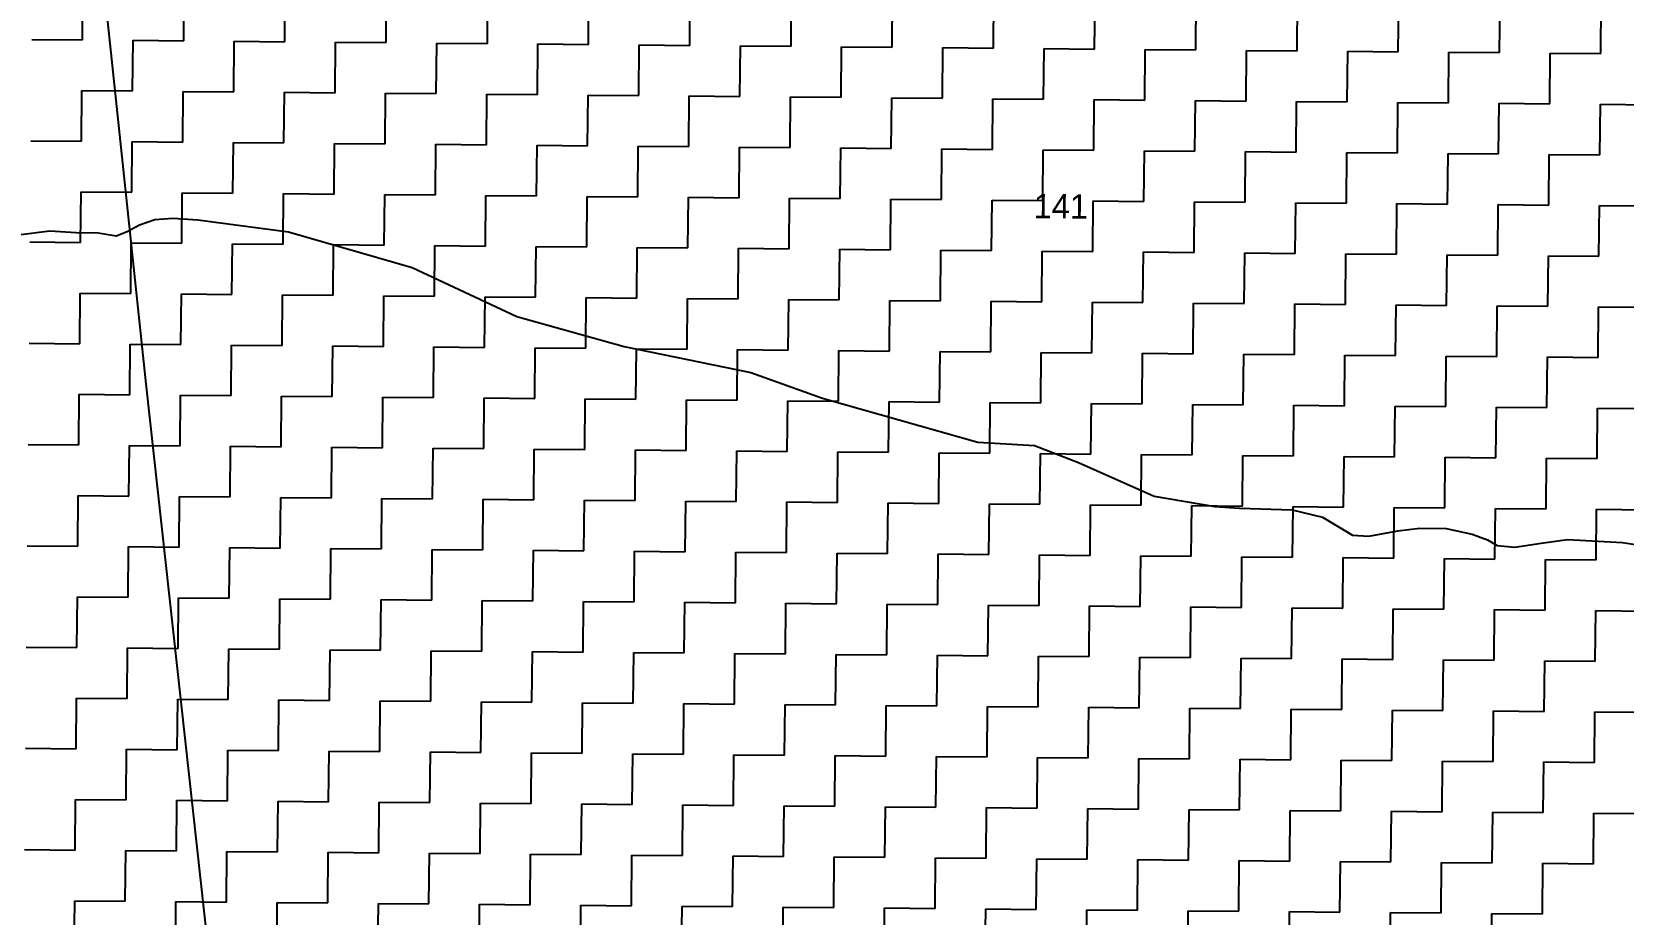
# Model space of a CAD drawing. Header units: metres. Extents: x 286188 to 288650, y 2015524 to 2018848.
# Drawn here: x 287309.9 to 287614.8, y 2015995.2 to 2016164.1 of the extents above; entities that cross this region are included whole.
import ezdxf
from ezdxf.enums import TextEntityAlignment as Align

# ---------------------------------------------------------------- set-up
doc = ezdxf.new("R2010")
doc.units = ezdxf.units.M
doc.header["$MEASUREMENT"] = 0
for name, color, linetype in [('LINE_WATER', 4, 'Continuous'), ('POLY_HATCH', 12, 'Continuous'), ('POLY_PARCEL', 6, 'Continuous'), ('TEXT_PARCEL', 7, 'Continuous')]:
    doc.layers.add(name, color=color, linetype=linetype)
doc.styles.add('TEXT_MAP', font='', dxfattribs={"height": 1.8})
doc.styles.get('TEXT_MAP').set_extended_font_data('Kruti Dev 050')

msp = doc.modelspace()

# ---------------------------------------------------------------- linework, layer by layer
at = {"layer": 'LINE_WATER'}
for p, q in [((287328.21, 2016125.88), (287330.6, 2016127.18)), ((287330.6, 2016127.18), (287333.52, 2016128.21)), ((287333.52, 2016128.21), (287336.96, 2016128.44)), ((287336.96, 2016128.44), (287341.72, 2016128.14)), ((287341.72, 2016128.14), (287359.09, 2016125.86)), ((287307.32, 2016125.28), (287313.41, 2016126.01)), ((287313.41, 2016126.01), (287318.43, 2016125.7)), ((287318.43, 2016125.7), (287322.66, 2016125.67)), ((287322.66, 2016125.67), (287326.09, 2016125.11)), ((287326.09, 2016125.11), (287328.21, 2016125.88)), ((287359.09, 2016125.86), (287382.83, 2016119.04)), ((287382.83, 2016119.04), (287402.83, 2016109.62)), ((287402.83, 2016109.62), (287423.4, 2016103.88)), ((287423.4, 2016103.88), (287447.68, 2016098.91)), ((287447.68, 2016098.91), (287461.38, 2016094.03)), ((287461.38, 2016094.03), (287491.18, 2016085.57)), ((287491.18, 2016085.57), (287502.02, 2016084.94)), ((287502.02, 2016084.94), (287510.45, 2016081.69)), ((287510.45, 2016081.69), (287524.93, 2016075.22)), ((287524.93, 2016075.22), (287536.54, 2016073.27)), ((287536.54, 2016073.27), (287541.3, 2016072.96)), ((287541.3, 2016072.96), (287551.34, 2016072.6)), ((287551.34, 2016072.6), (287557.15, 2016071.23)), ((287557.15, 2016071.23), (287562.93, 2016067.74)), ((287566.04, 2016067.58), (287571.6, 2016068.59)), ((287571.6, 2016068.59), (287575.83, 2016069.08)), ((287575.83, 2016069.08), (287580.85, 2016069.03)), ((287580.85, 2016069.03), (287585.87, 2016067.93)), ((287562.93, 2016067.74), (287566.04, 2016067.58)), ((287585.87, 2016067.93), (287588.77, 2016066.85)), ((287588.77, 2016066.85), (287590.61, 2016065.77)), ((287590.61, 2016065.77), (287594.04, 2016065.48)), ((287594.04, 2016065.48), (287599.07, 2016066.23)), ((287599.07, 2016066.23), (287604.1, 2016066.97)), ((287604.1, 2016066.97), (287614.67, 2016066.35)), ((287614.67, 2016066.35), (287620.48, 2016065.5))]:
    msp.add_line(p, q, dxfattribs=at)
at = {"layer": 'POLY_HATCH', "linetype": 'Continuous'}
for p, q in [((287319.64, 2016162.6), (287319.73, 2016172.3)), ((287339.03, 2016162.43), (287339.12, 2016172.12)), ((287358.42, 2016162.25), (287358.5, 2016171.95)), ((287377.81, 2016162.08), (287377.89, 2016171.77)), ((287397.2, 2016161.9), (287397.28, 2016171.6)), ((287416.59, 2016161.73), (287416.67, 2016171.42)), ((287435.98, 2016161.55), (287436.06, 2016171.25)), ((287455.37, 2016161.38), (287455.45, 2016171.07)), ((287474.76, 2016161.2), (287474.84, 2016170.9)), ((287494.14, 2016161.03), (287494.23, 2016170.72)), ((287513.53, 2016160.85), (287513.62, 2016170.55)), ((287532.92, 2016160.68), (287533.01, 2016170.37)), ((287552.31, 2016160.5), (287552.4, 2016170.2)), ((287571.7, 2016160.33), (287571.79, 2016170.02)), ((287591.09, 2016160.15), (287591.18, 2016169.85)), ((287610.48, 2016159.98), (287610.57, 2016169.67)), ((287309.94, 2016162.69), (287319.64, 2016162.6)), ((287329.25, 2016152.82), (287329.33, 2016162.52)), ((287329.33, 2016162.52), (287339.03, 2016162.43)), ((287348.63, 2016152.65), (287348.72, 2016162.34)), ((287348.72, 2016162.34), (287358.42, 2016162.25)), ((287368.02, 2016152.47), (287368.11, 2016162.17)), ((287368.11, 2016162.17), (287377.81, 2016162.08)), ((287387.41, 2016152.3), (287387.5, 2016161.99)), ((287387.5, 2016161.99), (287397.2, 2016161.9)), ((287406.8, 2016152.12), (287406.89, 2016161.82)), ((287406.89, 2016161.82), (287416.59, 2016161.73)), ((287426.19, 2016151.95), (287426.28, 2016161.64)), ((287426.28, 2016161.64), (287435.98, 2016161.55)), ((287445.58, 2016151.77), (287445.67, 2016161.47)), ((287445.67, 2016161.47), (287455.37, 2016161.38)), ((287464.97, 2016151.6), (287465.06, 2016161.29)), ((287465.06, 2016161.29), (287474.76, 2016161.2)), ((287484.36, 2016151.42), (287484.45, 2016161.11)), ((287484.45, 2016161.11), (287494.14, 2016161.03)), ((287503.75, 2016151.24), (287503.84, 2016160.94)), ((287503.84, 2016160.94), (287513.53, 2016160.85)), ((287523.14, 2016151.07), (287523.23, 2016160.76)), ((287523.23, 2016160.76), (287532.92, 2016160.68)), ((287542.53, 2016150.89), (287542.62, 2016160.59)), ((287542.62, 2016160.59), (287552.31, 2016160.5)), ((287561.92, 2016150.72), (287562.01, 2016160.41)), ((287562.01, 2016160.41), (287571.7, 2016160.33)), ((287581.31, 2016150.54), (287581.4, 2016160.24)), ((287581.4, 2016160.24), (287591.09, 2016160.15)), ((287600.7, 2016150.37), (287600.79, 2016160.06)), ((287600.79, 2016160.06), (287610.48, 2016159.98)), ((287319.46, 2016143.21), (287319.55, 2016152.91)), ((287319.55, 2016152.91), (287329.25, 2016152.82)), ((287338.85, 2016143.04), (287338.94, 2016152.73)), ((287338.94, 2016152.73), (287348.63, 2016152.65)), ((287358.24, 2016142.86), (287358.33, 2016152.56)), ((287358.33, 2016152.56), (287368.02, 2016152.47)), ((287377.63, 2016142.69), (287377.72, 2016152.38)), ((287377.72, 2016152.38), (287387.41, 2016152.3)), ((287397.02, 2016142.51), (287397.11, 2016152.21)), ((287397.11, 2016152.21), (287406.8, 2016152.12)), ((287416.41, 2016142.34), (287416.5, 2016152.03)), ((287416.5, 2016152.03), (287426.19, 2016151.95)), ((287435.8, 2016142.16), (287435.89, 2016151.86)), ((287435.89, 2016151.86), (287445.58, 2016151.77)), ((287455.19, 2016141.99), (287455.28, 2016151.68)), ((287455.28, 2016151.68), (287464.97, 2016151.6)), ((287474.58, 2016141.81), (287474.67, 2016151.51)), ((287474.67, 2016151.51), (287484.36, 2016151.42)), ((287493.97, 2016141.64), (287494.06, 2016151.33)), ((287494.06, 2016151.33), (287503.75, 2016151.24)), ((287513.36, 2016141.46), (287513.45, 2016151.16)), ((287513.45, 2016151.16), (287523.14, 2016151.07)), ((287532.75, 2016141.29), (287532.84, 2016150.98)), ((287532.84, 2016150.98), (287542.53, 2016150.89)), ((287552.14, 2016141.11), (287552.23, 2016150.81)), ((287552.23, 2016150.81), (287561.92, 2016150.72)), ((287571.53, 2016140.94), (287571.62, 2016150.63)), ((287571.62, 2016150.63), (287581.31, 2016150.54)), ((287590.92, 2016140.76), (287591.01, 2016150.46)), ((287591.01, 2016150.46), (287600.7, 2016150.37)), ((287610.31, 2016140.59), (287610.4, 2016150.28)), ((287610.4, 2016150.28), (287620.09, 2016150.19)), ((287309.77, 2016143.3), (287319.46, 2016143.21)), ((287329.07, 2016133.43), (287329.16, 2016143.13)), ((287329.16, 2016143.13), (287338.85, 2016143.04)), ((287348.46, 2016133.26), (287348.55, 2016142.95)), ((287348.55, 2016142.95), (287358.24, 2016142.86)), ((287367.85, 2016133.08), (287367.94, 2016142.78)), ((287367.94, 2016142.78), (287377.63, 2016142.69)), ((287387.24, 2016132.91), (287387.33, 2016142.6)), ((287387.33, 2016142.6), (287397.02, 2016142.51)), ((287406.63, 2016132.73), (287406.72, 2016142.43)), ((287406.72, 2016142.43), (287416.41, 2016142.34)), ((287426.02, 2016132.56), (287426.11, 2016142.25)), ((287426.11, 2016142.25), (287435.8, 2016142.16)), ((287445.41, 2016132.38), (287445.5, 2016142.08)), ((287445.5, 2016142.08), (287455.19, 2016141.99)), ((287464.8, 2016132.21), (287464.89, 2016141.9)), ((287464.89, 2016141.9), (287474.58, 2016141.81)), ((287484.19, 2016132.03), (287484.27, 2016141.73)), ((287484.27, 2016141.73), (287493.97, 2016141.64)), ((287503.58, 2016131.86), (287503.66, 2016141.55)), ((287503.66, 2016141.55), (287513.36, 2016141.46)), ((287522.97, 2016131.68), (287523.05, 2016141.37)), ((287523.05, 2016141.37), (287532.75, 2016141.29)), ((287542.36, 2016131.5), (287542.44, 2016141.2)), ((287542.44, 2016141.2), (287552.14, 2016141.11)), ((287561.75, 2016131.33), (287561.83, 2016141.02)), ((287561.83, 2016141.02), (287571.53, 2016140.94)), ((287581.14, 2016131.15), (287581.22, 2016140.85)), ((287581.22, 2016140.85), (287590.92, 2016140.76)), ((287600.53, 2016130.98), (287600.61, 2016140.67)), ((287600.61, 2016140.67), (287610.31, 2016140.59)), ((287319.29, 2016123.82), (287319.38, 2016133.52)), ((287319.38, 2016133.52), (287329.07, 2016133.43)), ((287338.68, 2016123.65), (287338.76, 2016133.34)), ((287338.76, 2016133.34), (287348.46, 2016133.26)), ((287358.07, 2016123.47), (287358.15, 2016133.17)), ((287358.15, 2016133.17), (287367.85, 2016133.08)), ((287377.46, 2016123.3), (287377.54, 2016132.99)), ((287377.54, 2016132.99), (287387.24, 2016132.91)), ((287396.85, 2016123.12), (287396.93, 2016132.82)), ((287396.93, 2016132.82), (287406.63, 2016132.73)), ((287416.24, 2016122.95), (287416.32, 2016132.64)), ((287416.32, 2016132.64), (287426.02, 2016132.56)), ((287435.63, 2016122.77), (287435.71, 2016132.47)), ((287435.71, 2016132.47), (287445.41, 2016132.38)), ((287455.02, 2016122.6), (287455.1, 2016132.29)), ((287455.1, 2016132.29), (287464.8, 2016132.21)), ((287474.4, 2016122.42), (287474.49, 2016132.12)), ((287474.49, 2016132.12), (287484.19, 2016132.03)), ((287493.79, 2016122.25), (287493.88, 2016131.94)), ((287493.88, 2016131.94), (287503.58, 2016131.86)), ((287513.18, 2016122.07), (287513.27, 2016131.77)), ((287513.27, 2016131.77), (287522.97, 2016131.68)), ((287532.57, 2016121.9), (287532.66, 2016131.59)), ((287532.66, 2016131.59), (287542.36, 2016131.5)), ((287551.96, 2016121.72), (287552.05, 2016131.42)), ((287552.05, 2016131.42), (287561.75, 2016131.33)), ((287571.35, 2016121.55), (287571.44, 2016131.24)), ((287571.44, 2016131.24), (287581.14, 2016131.15)), ((287590.74, 2016121.37), (287590.83, 2016131.07)), ((287590.83, 2016131.07), (287600.53, 2016130.98)), ((287610.13, 2016121.2), (287610.22, 2016130.89)), ((287610.22, 2016130.89), (287619.92, 2016130.8)), ((287309.59, 2016123.91), (287319.29, 2016123.82)), ((287328.89, 2016114.04), (287328.98, 2016123.74)), ((287328.98, 2016123.74), (287338.68, 2016123.65)), ((287348.28, 2016113.87), (287348.37, 2016123.56)), ((287348.37, 2016123.56), (287358.07, 2016123.47)), ((287367.67, 2016113.69), (287367.76, 2016123.39)), ((287367.76, 2016123.39), (287377.46, 2016123.3)), ((287387.06, 2016113.52), (287387.15, 2016123.21)), ((287387.15, 2016123.21), (287396.85, 2016123.12)), ((287406.45, 2016113.34), (287406.54, 2016123.04)), ((287406.54, 2016123.04), (287416.24, 2016122.95)), ((287425.84, 2016113.17), (287425.93, 2016122.86)), ((287425.93, 2016122.86), (287435.63, 2016122.77)), ((287445.23, 2016112.99), (287445.32, 2016122.69)), ((287445.32, 2016122.69), (287455.02, 2016122.6)), ((287464.62, 2016112.82), (287464.71, 2016122.51)), ((287464.71, 2016122.51), (287474.4, 2016122.42)), ((287484.01, 2016112.64), (287484.1, 2016122.34)), ((287484.1, 2016122.34), (287493.79, 2016122.25)), ((287503.4, 2016112.47), (287503.49, 2016122.16)), ((287503.49, 2016122.16), (287513.18, 2016122.07)), ((287522.79, 2016112.29), (287522.88, 2016121.99)), ((287522.88, 2016121.99), (287532.57, 2016121.9)), ((287542.18, 2016112.12), (287542.27, 2016121.81)), ((287542.27, 2016121.81), (287551.96, 2016121.72)), ((287561.57, 2016111.94), (287561.66, 2016121.63)), ((287561.66, 2016121.63), (287571.35, 2016121.55)), ((287580.96, 2016111.76), (287581.05, 2016121.46)), ((287581.05, 2016121.46), (287590.74, 2016121.37)), ((287600.35, 2016111.59), (287600.44, 2016121.28)), ((287600.44, 2016121.28), (287610.13, 2016121.2)), ((287319.11, 2016104.43), (287319.2, 2016114.13)), ((287319.2, 2016114.13), (287328.89, 2016114.04)), ((287338.5, 2016104.26), (287338.59, 2016113.95)), ((287338.59, 2016113.95), (287348.28, 2016113.87)), ((287357.89, 2016104.08), (287357.98, 2016113.78)), ((287357.98, 2016113.78), (287367.67, 2016113.69)), ((287377.28, 2016103.91), (287377.37, 2016113.6)), ((287377.37, 2016113.6), (287387.06, 2016113.52)), ((287396.67, 2016103.73), (287396.76, 2016113.43)), ((287396.76, 2016113.43), (287406.45, 2016113.34)), ((287416.06, 2016103.56), (287416.15, 2016113.25)), ((287416.15, 2016113.25), (287425.84, 2016113.17)), ((287435.45, 2016103.38), (287435.54, 2016113.08)), ((287435.54, 2016113.08), (287445.23, 2016112.99)), ((287454.84, 2016103.21), (287454.93, 2016112.9)), ((287454.93, 2016112.9), (287464.62, 2016112.82)), ((287474.23, 2016103.03), (287474.32, 2016112.73)), ((287474.32, 2016112.73), (287484.01, 2016112.64)), ((287493.62, 2016102.86), (287493.71, 2016112.55)), ((287493.71, 2016112.55), (287503.4, 2016112.47)), ((287513.01, 2016102.68), (287513.1, 2016112.38)), ((287513.1, 2016112.38), (287522.79, 2016112.29)), ((287532.4, 2016102.51), (287532.49, 2016112.2)), ((287532.49, 2016112.2), (287542.18, 2016112.12)), ((287551.79, 2016102.33), (287551.88, 2016112.03)), ((287551.88, 2016112.03), (287561.57, 2016111.94)), ((287571.18, 2016102.16), (287571.27, 2016111.85)), ((287571.27, 2016111.85), (287580.96, 2016111.76)), ((287590.57, 2016101.98), (287590.66, 2016111.68)), ((287590.66, 2016111.68), (287600.35, 2016111.59)), ((287609.96, 2016101.81), (287610.05, 2016111.5)), ((287610.05, 2016111.5), (287619.74, 2016111.41)), ((287309.42, 2016104.52), (287319.11, 2016104.43)), ((287328.72, 2016094.65), (287328.81, 2016104.35)), ((287328.81, 2016104.35), (287338.5, 2016104.26)), ((287348.11, 2016094.48), (287348.2, 2016104.17)), ((287348.2, 2016104.17), (287357.89, 2016104.08)), ((287367.5, 2016094.3), (287367.59, 2016104)), ((287367.59, 2016104), (287377.28, 2016103.91)), ((287386.89, 2016094.13), (287386.98, 2016103.82)), ((287386.98, 2016103.82), (287396.67, 2016103.73)), ((287406.28, 2016093.95), (287406.37, 2016103.65)), ((287406.37, 2016103.65), (287416.06, 2016103.56)), ((287425.67, 2016093.78), (287425.76, 2016103.47)), ((287425.76, 2016103.47), (287435.45, 2016103.38)), ((287445.06, 2016093.6), (287445.15, 2016103.3)), ((287445.15, 2016103.3), (287454.84, 2016103.21)), ((287464.45, 2016093.43), (287464.53, 2016103.12)), ((287464.53, 2016103.12), (287474.23, 2016103.03)), ((287483.84, 2016093.25), (287483.92, 2016102.95)), ((287483.92, 2016102.95), (287493.62, 2016102.86)), ((287503.23, 2016093.08), (287503.31, 2016102.77)), ((287503.31, 2016102.77), (287513.01, 2016102.68)), ((287522.62, 2016092.9), (287522.7, 2016102.6)), ((287522.7, 2016102.6), (287532.4, 2016102.51)), ((287542.01, 2016092.73), (287542.09, 2016102.42)), ((287542.09, 2016102.42), (287551.79, 2016102.33)), ((287561.4, 2016092.55), (287561.48, 2016102.25)), ((287561.48, 2016102.25), (287571.18, 2016102.16)), ((287580.79, 2016092.38), (287580.87, 2016102.07)), ((287580.87, 2016102.07), (287590.57, 2016101.98)), ((287600.18, 2016092.2), (287600.26, 2016101.89)), ((287600.26, 2016101.89), (287609.96, 2016101.81)), ((287318.94, 2016085.04), (287319.02, 2016094.74)), ((287319.02, 2016094.74), (287328.72, 2016094.65)), ((287338.33, 2016084.87), (287338.41, 2016094.56)), ((287338.41, 2016094.56), (287348.11, 2016094.48)), ((287357.72, 2016084.69), (287357.8, 2016094.39)), ((287357.8, 2016094.39), (287367.5, 2016094.3)), ((287377.11, 2016084.52), (287377.19, 2016094.21)), ((287377.19, 2016094.21), (287386.89, 2016094.13)), ((287396.5, 2016084.34), (287396.58, 2016094.04)), ((287396.58, 2016094.04), (287406.28, 2016093.95)), ((287415.89, 2016084.17), (287415.97, 2016093.86)), ((287415.97, 2016093.86), (287425.67, 2016093.78)), ((287435.28, 2016083.99), (287435.36, 2016093.69)), ((287435.36, 2016093.69), (287445.06, 2016093.6)), ((287454.66, 2016083.82), (287454.75, 2016093.51)), ((287454.75, 2016093.51), (287464.45, 2016093.43)), ((287474.05, 2016083.64), (287474.14, 2016093.34)), ((287474.14, 2016093.34), (287483.84, 2016093.25)), ((287493.44, 2016083.47), (287493.53, 2016093.16)), ((287493.53, 2016093.16), (287503.23, 2016093.08)), ((287512.83, 2016083.29), (287512.92, 2016092.99)), ((287512.92, 2016092.99), (287522.62, 2016092.9)), ((287532.22, 2016083.12), (287532.31, 2016092.81)), ((287532.31, 2016092.81), (287542.01, 2016092.73)), ((287551.61, 2016082.94), (287551.7, 2016092.64)), ((287551.7, 2016092.64), (287561.4, 2016092.55)), ((287571, 2016082.77), (287571.09, 2016092.46)), ((287571.09, 2016092.46), (287580.79, 2016092.38)), ((287590.39, 2016082.59), (287590.48, 2016092.29)), ((287590.48, 2016092.29), (287600.18, 2016092.2)), ((287609.78, 2016082.42), (287609.87, 2016092.11)), ((287609.87, 2016092.11), (287619.56, 2016092.02)), ((287309.24, 2016085.13), (287318.94, 2016085.04)), ((287328.54, 2016075.26), (287328.63, 2016084.96)), ((287328.63, 2016084.96), (287338.33, 2016084.87)), ((287347.93, 2016075.09), (287348.02, 2016084.78)), ((287348.02, 2016084.78), (287357.72, 2016084.69)), ((287367.32, 2016074.91), (287367.41, 2016084.61)), ((287367.41, 2016084.61), (287377.11, 2016084.52)), ((287386.71, 2016074.74), (287386.8, 2016084.43)), ((287386.8, 2016084.43), (287396.5, 2016084.34)), ((287406.1, 2016074.56), (287406.19, 2016084.26)), ((287406.19, 2016084.26), (287415.89, 2016084.17)), ((287425.49, 2016074.39), (287425.58, 2016084.08)), ((287425.58, 2016084.08), (287435.28, 2016083.99)), ((287444.88, 2016074.21), (287444.97, 2016083.91)), ((287444.97, 2016083.91), (287454.66, 2016083.82)), ((287464.27, 2016074.04), (287464.36, 2016083.73)), ((287464.36, 2016083.73), (287474.05, 2016083.64)), ((287483.66, 2016073.86), (287483.75, 2016083.56)), ((287483.75, 2016083.56), (287493.44, 2016083.47)), ((287503.05, 2016073.69), (287503.14, 2016083.38)), ((287503.14, 2016083.38), (287512.83, 2016083.29)), ((287522.44, 2016073.51), (287522.53, 2016083.21)), ((287522.53, 2016083.21), (287532.22, 2016083.12)), ((287541.83, 2016073.34), (287541.92, 2016083.03)), ((287541.92, 2016083.03), (287551.61, 2016082.94)), ((287561.22, 2016073.16), (287561.31, 2016082.86)), ((287561.31, 2016082.86), (287571, 2016082.77)), ((287580.61, 2016072.99), (287580.7, 2016082.68)), ((287580.7, 2016082.68), (287590.39, 2016082.59)), ((287600, 2016072.81), (287600.09, 2016082.51)), ((287600.09, 2016082.51), (287609.78, 2016082.42)), ((287318.76, 2016065.66), (287318.85, 2016075.35)), ((287318.85, 2016075.35), (287328.54, 2016075.26)), ((287338.15, 2016065.48), (287338.24, 2016075.17)), ((287338.24, 2016075.17), (287347.93, 2016075.09)), ((287357.54, 2016065.3), (287357.63, 2016075)), ((287357.63, 2016075), (287367.32, 2016074.91)), ((287376.93, 2016065.13), (287377.02, 2016074.82)), ((287377.02, 2016074.82), (287386.71, 2016074.74)), ((287396.32, 2016064.95), (287396.41, 2016074.65)), ((287396.41, 2016074.65), (287406.1, 2016074.56)), ((287415.71, 2016064.78), (287415.8, 2016074.47)), ((287415.8, 2016074.47), (287425.49, 2016074.39)), ((287435.1, 2016064.6), (287435.19, 2016074.3)), ((287435.19, 2016074.3), (287444.88, 2016074.21)), ((287454.49, 2016064.43), (287454.58, 2016074.12)), ((287454.58, 2016074.12), (287464.27, 2016074.04)), ((287473.88, 2016064.25), (287473.97, 2016073.95)), ((287473.97, 2016073.95), (287483.66, 2016073.86)), ((287493.27, 2016064.08), (287493.36, 2016073.77)), ((287493.36, 2016073.77), (287503.05, 2016073.69)), ((287512.66, 2016063.9), (287512.75, 2016073.6)), ((287512.75, 2016073.6), (287522.44, 2016073.51)), ((287532.05, 2016063.73), (287532.14, 2016073.42)), ((287532.14, 2016073.42), (287541.83, 2016073.34)), ((287551.44, 2016063.55), (287551.53, 2016073.25)), ((287551.53, 2016073.25), (287561.22, 2016073.16)), ((287570.83, 2016063.38), (287570.92, 2016073.07)), ((287570.92, 2016073.07), (287580.61, 2016072.99)), ((287590.22, 2016063.2), (287590.31, 2016072.9)), ((287590.31, 2016072.9), (287600, 2016072.81)), ((287609.61, 2016063.03), (287609.69, 2016072.72)), ((287609.69, 2016072.72), (287619.39, 2016072.64)), ((287309.07, 2016065.74), (287318.76, 2016065.66)), ((287328.37, 2016055.87), (287328.46, 2016065.57)), ((287328.46, 2016065.57), (287338.15, 2016065.48)), ((287347.76, 2016055.7), (287347.85, 2016065.39)), ((287347.85, 2016065.39), (287357.54, 2016065.3)), ((287367.15, 2016055.52), (287367.24, 2016065.22)), ((287367.24, 2016065.22), (287376.93, 2016065.13)), ((287386.54, 2016055.35), (287386.63, 2016065.04)), ((287386.63, 2016065.04), (287396.32, 2016064.95)), ((287405.93, 2016055.17), (287406.02, 2016064.87)), ((287406.02, 2016064.87), (287415.71, 2016064.78)), ((287425.32, 2016055), (287425.41, 2016064.69)), ((287425.41, 2016064.69), (287435.1, 2016064.6)), ((287444.71, 2016054.82), (287444.79, 2016064.52)), ((287444.79, 2016064.52), (287454.49, 2016064.43)), ((287464.1, 2016054.65), (287464.18, 2016064.34)), ((287464.18, 2016064.34), (287473.88, 2016064.25)), ((287483.49, 2016054.47), (287483.57, 2016064.17)), ((287483.57, 2016064.17), (287493.27, 2016064.08)), ((287502.88, 2016054.3), (287502.96, 2016063.99)), ((287502.96, 2016063.99), (287512.66, 2016063.9)), ((287522.27, 2016054.12), (287522.35, 2016063.82)), ((287522.35, 2016063.82), (287532.05, 2016063.73)), ((287541.66, 2016053.95), (287541.74, 2016063.64)), ((287541.74, 2016063.64), (287551.44, 2016063.55)), ((287561.05, 2016053.77), (287561.13, 2016063.47)), ((287561.13, 2016063.47), (287570.83, 2016063.38)), ((287580.44, 2016053.6), (287580.52, 2016063.29)), ((287580.52, 2016063.29), (287590.22, 2016063.2)), ((287599.82, 2016053.42), (287599.91, 2016063.12)), ((287599.91, 2016063.12), (287609.61, 2016063.03)), ((287318.59, 2016046.27), (287318.67, 2016055.96)), ((287318.67, 2016055.96), (287328.37, 2016055.87)), ((287337.98, 2016046.09), (287338.06, 2016055.79)), ((287338.06, 2016055.79), (287347.76, 2016055.7)), ((287357.37, 2016045.92), (287357.45, 2016055.61)), ((287357.45, 2016055.61), (287367.15, 2016055.52)), ((287376.76, 2016045.74), (287376.84, 2016055.43)), ((287376.84, 2016055.43), (287386.54, 2016055.35)), ((287396.15, 2016045.56), (287396.23, 2016055.26)), ((287396.23, 2016055.26), (287405.93, 2016055.17)), ((287415.54, 2016045.39), (287415.62, 2016055.08)), ((287415.62, 2016055.08), (287425.32, 2016055)), ((287434.92, 2016045.21), (287435.01, 2016054.91)), ((287435.01, 2016054.91), (287444.71, 2016054.82)), ((287454.31, 2016045.04), (287454.4, 2016054.73)), ((287454.4, 2016054.73), (287464.1, 2016054.65)), ((287473.7, 2016044.86), (287473.79, 2016054.56)), ((287473.79, 2016054.56), (287483.49, 2016054.47)), ((287493.09, 2016044.69), (287493.18, 2016054.38)), ((287493.18, 2016054.38), (287502.88, 2016054.3)), ((287512.48, 2016044.51), (287512.57, 2016054.21)), ((287512.57, 2016054.21), (287522.27, 2016054.12)), ((287531.87, 2016044.34), (287531.96, 2016054.03)), ((287531.96, 2016054.03), (287541.66, 2016053.95)), ((287551.26, 2016044.16), (287551.35, 2016053.86)), ((287551.35, 2016053.86), (287561.05, 2016053.77)), ((287570.65, 2016043.99), (287570.74, 2016053.68)), ((287570.74, 2016053.68), (287580.44, 2016053.6)), ((287590.04, 2016043.81), (287590.13, 2016053.51)), ((287590.13, 2016053.51), (287599.82, 2016053.42)), ((287609.43, 2016043.64), (287609.52, 2016053.33)), ((287609.52, 2016053.33), (287619.21, 2016053.25)), ((287308.89, 2016046.35), (287318.59, 2016046.27)), ((287328.19, 2016036.48), (287328.28, 2016046.18)), ((287328.28, 2016046.18), (287337.98, 2016046.09)), ((287347.58, 2016036.31), (287347.67, 2016046)), ((287347.67, 2016046), (287357.37, 2016045.92)), ((287366.97, 2016036.13), (287367.06, 2016045.83)), ((287367.06, 2016045.83), (287376.76, 2016045.74)), ((287386.36, 2016035.96), (287386.45, 2016045.65)), ((287386.45, 2016045.65), (287396.15, 2016045.56)), ((287405.75, 2016035.78), (287405.84, 2016045.48)), ((287405.84, 2016045.48), (287415.54, 2016045.39)), ((287425.14, 2016035.61), (287425.23, 2016045.3)), ((287425.23, 2016045.3), (287434.92, 2016045.21)), ((287444.53, 2016035.43), (287444.62, 2016045.13)), ((287444.62, 2016045.13), (287454.31, 2016045.04)), ((287463.92, 2016035.26), (287464.01, 2016044.95)), ((287464.01, 2016044.95), (287473.7, 2016044.86)), ((287483.31, 2016035.08), (287483.4, 2016044.78)), ((287483.4, 2016044.78), (287493.09, 2016044.69)), ((287502.7, 2016034.91), (287502.79, 2016044.6)), ((287502.79, 2016044.6), (287512.48, 2016044.51)), ((287522.09, 2016034.73), (287522.18, 2016044.43)), ((287522.18, 2016044.43), (287531.87, 2016044.34)), ((287541.48, 2016034.56), (287541.57, 2016044.25)), ((287541.57, 2016044.25), (287551.26, 2016044.16)), ((287560.87, 2016034.38), (287560.96, 2016044.08)), ((287560.96, 2016044.08), (287570.65, 2016043.99)), ((287580.26, 2016034.21), (287580.35, 2016043.9)), ((287580.35, 2016043.9), (287590.04, 2016043.81)), ((287599.65, 2016034.03), (287599.74, 2016043.73)), ((287599.74, 2016043.73), (287609.43, 2016043.64)), ((287318.41, 2016026.88), (287318.5, 2016036.57)), ((287318.5, 2016036.57), (287328.19, 2016036.48)), ((287337.8, 2016026.7), (287337.89, 2016036.4)), ((287337.89, 2016036.4), (287347.58, 2016036.31)), ((287357.19, 2016026.53), (287357.28, 2016036.22)), ((287357.28, 2016036.22), (287366.97, 2016036.13)), ((287376.58, 2016026.35), (287376.67, 2016036.05)), ((287376.67, 2016036.05), (287386.36, 2016035.96)), ((287395.97, 2016026.18), (287396.06, 2016035.87)), ((287396.06, 2016035.87), (287405.75, 2016035.78)), ((287415.36, 2016026), (287415.45, 2016035.69)), ((287415.45, 2016035.69), (287425.14, 2016035.61)), ((287434.75, 2016025.82), (287434.84, 2016035.52)), ((287434.84, 2016035.52), (287444.53, 2016035.43)), ((287454.14, 2016025.65), (287454.23, 2016035.34)), ((287454.23, 2016035.34), (287463.92, 2016035.26)), ((287473.53, 2016025.47), (287473.62, 2016035.17)), ((287473.62, 2016035.17), (287483.31, 2016035.08)), ((287492.92, 2016025.3), (287493.01, 2016034.99)), ((287493.01, 2016034.99), (287502.7, 2016034.91)), ((287512.31, 2016025.12), (287512.4, 2016034.82)), ((287512.4, 2016034.82), (287522.09, 2016034.73)), ((287531.7, 2016024.95), (287531.79, 2016034.64)), ((287531.79, 2016034.64), (287541.48, 2016034.56)), ((287551.09, 2016024.77), (287551.18, 2016034.47)), ((287551.18, 2016034.47), (287560.87, 2016034.38)), ((287570.48, 2016024.6), (287570.57, 2016034.29)), ((287570.57, 2016034.29), (287580.26, 2016034.21)), ((287589.87, 2016024.42), (287589.95, 2016034.12)), ((287589.95, 2016034.12), (287599.65, 2016034.03)), ((287609.26, 2016024.25), (287609.34, 2016033.94)), ((287609.34, 2016033.94), (287619.04, 2016033.86)), ((287308.72, 2016026.96), (287318.41, 2016026.88)), ((287328.02, 2016017.09), (287328.11, 2016026.79)), ((287328.11, 2016026.79), (287337.8, 2016026.7)), ((287347.41, 2016016.92), (287347.5, 2016026.61)), ((287347.5, 2016026.61), (287357.19, 2016026.53)), ((287366.8, 2016016.74), (287366.89, 2016026.44)), ((287366.89, 2016026.44), (287376.58, 2016026.35)), ((287386.19, 2016016.57), (287386.28, 2016026.26)), ((287386.28, 2016026.26), (287395.97, 2016026.18)), ((287405.58, 2016016.39), (287405.67, 2016026.09)), ((287405.67, 2016026.09), (287415.36, 2016026)), ((287424.97, 2016016.22), (287425.05, 2016025.91)), ((287425.05, 2016025.91), (287434.75, 2016025.82)), ((287444.36, 2016016.04), (287444.44, 2016025.74)), ((287444.44, 2016025.74), (287454.14, 2016025.65)), ((287463.75, 2016015.87), (287463.83, 2016025.56)), ((287463.83, 2016025.56), (287473.53, 2016025.47)), ((287483.14, 2016015.69), (287483.22, 2016025.39)), ((287483.22, 2016025.39), (287492.92, 2016025.3)), ((287502.53, 2016015.52), (287502.61, 2016025.21)), ((287502.61, 2016025.21), (287512.31, 2016025.12)), ((287521.92, 2016015.34), (287522, 2016025.04)), ((287522, 2016025.04), (287531.7, 2016024.95)), ((287541.31, 2016015.17), (287541.39, 2016024.86)), ((287541.39, 2016024.86), (287551.09, 2016024.77)), ((287560.7, 2016014.99), (287560.78, 2016024.69)), ((287560.78, 2016024.69), (287570.48, 2016024.6)), ((287580.08, 2016014.82), (287580.17, 2016024.51)), ((287580.17, 2016024.51), (287589.87, 2016024.42)), ((287599.47, 2016014.64), (287599.56, 2016024.34)), ((287599.56, 2016024.34), (287609.26, 2016024.25)), ((287318.24, 2016007.49), (287318.32, 2016017.18)), ((287318.32, 2016017.18), (287328.02, 2016017.09)), ((287337.63, 2016007.31), (287337.71, 2016017.01)), ((287337.71, 2016017.01), (287347.41, 2016016.92)), ((287357.02, 2016007.14), (287357.1, 2016016.83)), ((287357.1, 2016016.83), (287366.8, 2016016.74)), ((287376.41, 2016006.96), (287376.49, 2016016.66)), ((287376.49, 2016016.66), (287386.19, 2016016.57)), ((287395.8, 2016006.79), (287395.88, 2016016.48)), ((287395.88, 2016016.48), (287405.58, 2016016.39)), ((287415.18, 2016006.61), (287415.27, 2016016.31)), ((287415.27, 2016016.31), (287424.97, 2016016.22)), ((287434.57, 2016006.44), (287434.66, 2016016.13)), ((287434.66, 2016016.13), (287444.36, 2016016.04)), ((287453.96, 2016006.26), (287454.05, 2016015.95)), ((287454.05, 2016015.95), (287463.75, 2016015.87)), ((287473.35, 2016006.09), (287473.44, 2016015.78)), ((287473.44, 2016015.78), (287483.14, 2016015.69)), ((287492.74, 2016005.91), (287492.83, 2016015.6)), ((287492.83, 2016015.6), (287502.53, 2016015.52)), ((287512.13, 2016005.73), (287512.22, 2016015.43)), ((287512.22, 2016015.43), (287521.92, 2016015.34)), ((287531.52, 2016005.56), (287531.61, 2016015.25)), ((287531.61, 2016015.25), (287541.31, 2016015.17)), ((287550.91, 2016005.38), (287551, 2016015.08)), ((287551, 2016015.08), (287560.7, 2016014.99)), ((287570.3, 2016005.21), (287570.39, 2016014.9)), ((287570.39, 2016014.9), (287580.08, 2016014.82)), ((287589.69, 2016005.03), (287589.78, 2016014.73)), ((287589.78, 2016014.73), (287599.47, 2016014.64)), ((287609.08, 2016004.86), (287609.17, 2016014.55)), ((287609.17, 2016014.55), (287618.86, 2016014.47)), ((287308.54, 2016007.57), (287318.24, 2016007.49)), ((287327.84, 2015997.7), (287327.93, 2016007.4)), ((287327.93, 2016007.4), (287337.63, 2016007.31)), ((287347.23, 2015997.53), (287347.32, 2016007.22)), ((287347.32, 2016007.22), (287357.02, 2016007.14)), ((287366.62, 2015997.35), (287366.71, 2016007.05)), ((287366.71, 2016007.05), (287376.41, 2016006.96)), ((287386.01, 2015997.18), (287386.1, 2016006.87)), ((287386.1, 2016006.87), (287395.8, 2016006.79)), ((287405.4, 2015997), (287405.49, 2016006.7)), ((287405.49, 2016006.7), (287415.18, 2016006.61)), ((287424.79, 2015996.83), (287424.88, 2016006.52)), ((287424.88, 2016006.52), (287434.57, 2016006.44)), ((287444.18, 2015996.65), (287444.27, 2016006.35)), ((287444.27, 2016006.35), (287453.96, 2016006.26)), ((287463.57, 2015996.48), (287463.66, 2016006.17)), ((287463.66, 2016006.17), (287473.35, 2016006.09)), ((287482.96, 2015996.3), (287483.05, 2016006)), ((287483.05, 2016006), (287492.74, 2016005.91)), ((287502.35, 2015996.13), (287502.44, 2016005.82)), ((287502.44, 2016005.82), (287512.13, 2016005.73)), ((287521.74, 2015995.95), (287521.83, 2016005.65)), ((287521.83, 2016005.65), (287531.52, 2016005.56)), ((287541.13, 2015995.78), (287541.22, 2016005.47)), ((287541.22, 2016005.47), (287550.91, 2016005.38)), ((287560.52, 2015995.6), (287560.61, 2016005.3)), ((287560.61, 2016005.3), (287570.3, 2016005.21)), ((287579.91, 2015995.43), (287580, 2016005.12)), ((287580, 2016005.12), (287589.69, 2016005.03)), ((287599.3, 2015995.25), (287599.39, 2016004.95)), ((287599.39, 2016004.95), (287609.08, 2016004.86)), ((287318.06, 2015988.1), (287318.15, 2015997.79)), ((287318.15, 2015997.79), (287327.84, 2015997.7)), ((287337.45, 2015987.92), (287337.54, 2015997.62)), ((287337.54, 2015997.62), (287347.23, 2015997.53)), ((287356.84, 2015987.75), (287356.93, 2015997.44)), ((287356.93, 2015997.44), (287366.62, 2015997.35)), ((287376.23, 2015987.57), (287376.32, 2015997.27)), ((287376.32, 2015997.27), (287386.01, 2015997.18)), ((287395.62, 2015987.4), (287395.71, 2015997.09)), ((287395.71, 2015997.09), (287405.4, 2015997)), ((287415.01, 2015987.22), (287415.1, 2015996.92)), ((287415.1, 2015996.92), (287424.79, 2015996.83)), ((287434.4, 2015987.05), (287434.49, 2015996.74)), ((287434.49, 2015996.74), (287444.18, 2015996.65)), ((287453.79, 2015986.87), (287453.88, 2015996.57)), ((287453.88, 2015996.57), (287463.57, 2015996.48)), ((287473.18, 2015986.7), (287473.27, 2015996.39)), ((287473.27, 2015996.39), (287482.96, 2015996.3)), ((287492.57, 2015986.52), (287492.66, 2015996.22)), ((287492.66, 2015996.22), (287502.35, 2015996.13)), ((287511.96, 2015986.35), (287512.05, 2015996.04)), ((287512.05, 2015996.04), (287521.74, 2015995.95)), ((287531.35, 2015986.17), (287531.44, 2015995.86)), ((287531.44, 2015995.86), (287541.13, 2015995.78)), ((287550.74, 2015985.99), (287550.83, 2015995.69)), ((287550.83, 2015995.69), (287560.52, 2015995.6)), ((287570.13, 2015985.82), (287570.21, 2015995.51)), ((287570.21, 2015995.51), (287579.91, 2015995.43)), ((287589.52, 2015985.64), (287589.6, 2015995.34)), ((287589.6, 2015995.34), (287599.3, 2015995.25))]:
    msp.add_line(p, q, dxfattribs=at)
at = {"layer": 'POLY_PARCEL'}
for p, q in [((287331.85, 2016096.76), (287311.41, 2016289.42)), ((287350.82, 2015924.28), (287331.85, 2016096.76))]:
    msp.add_line(p, q, dxfattribs=at)

# ---------------------------------------------------------------- texts
at = {"layer": 'TEXT_PARCEL', "style": 'TEXT_MAP'}
msp.add_text('141', height=4.654, rotation=359.4824, dxfattribs=at).set_placement((287507.05, 2016130.74), align=Align.MIDDLE)

doc.saveas('drawing.dxf')
